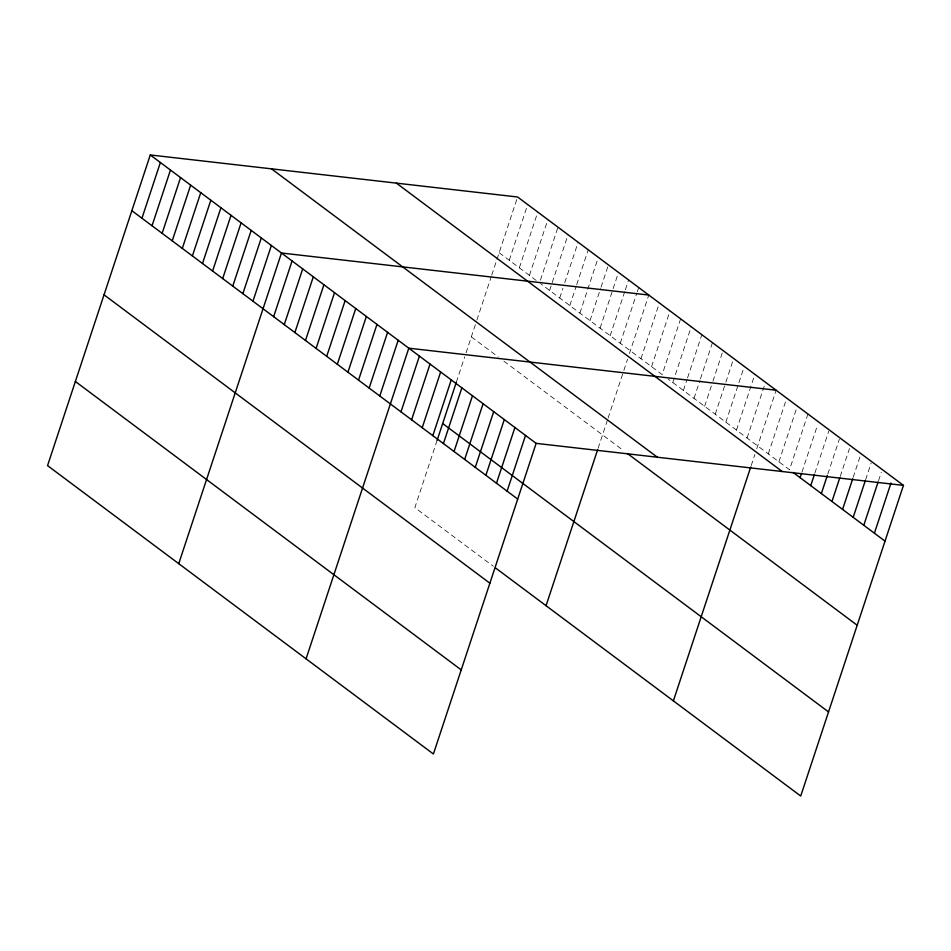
<?xml version="1.0" encoding="UTF-8"?>
<svg xmlns="http://www.w3.org/2000/svg" width="951" height="951" viewBox="0 0 951 951"><rect width="100%" height="100%" fill="white"/><g stroke="black" fill="none" stroke-linecap="round" stroke-linejoin="round"><path stroke-width="0.71" stroke-dasharray="4.75 3.57" d="M437.115 440.349L414.862 507.644L493.343 566.309M456.349 382.183L464.73 356.851M466.049 352.845L475.512 324.232M476.903 320.023L491.275 276.563M491.738 275.16L517.594 197M509.249 260.277L527.686 204.536M519.341 267.813L537.779 212.085M529.434 275.362L547.871 219.622M540.453 280.117L557.964 227.17M549.619 290.447L568.056 234.707M559.711 297.984L562.933 288.236M564.775 282.661L578.149 242.255M569.804 305.533L576.258 286.025M576.71 284.634L588.241 249.792M579.896 313.069L598.322 257.341M589.989 320.618L600.58 288.569M601.044 287.178L608.414 264.877M600.081 328.154L618.507 272.426M610.173 335.703L624.914 291.113M625.378 289.722L628.599 279.963M620.266 343.24L636.849 293.086M637.313 291.684L638.692 287.511M598.12 448.242L607.63 419.486M608.093 418.083L623.392 371.817M623.856 370.415L627.565 359.193M629.419 353.594L648.784 295.048M640.962 358.717L659.4 302.977M651.578 366.646L670.003 310.918M680.619 318.847L662.181 374.575L540.644 283.743M672.797 382.516L691.234 326.775M683.412 390.445L687.097 379.294M687.549 377.904L701.838 334.704M694.016 398.374L700.007 380.257M700.471 378.867L712.454 342.633M704.632 406.303L712.465 382.611M712.929 381.22L723.057 350.562M715.235 414.232L725.375 383.574M725.839 382.183L733.673 358.503M725.851 422.161L744.288 366.432M736.466 430.102L754.892 374.361M747.07 438.031L765.507 382.29M751.195 465.586L754.904 454.376M756.758 448.765L776.123 390.219M768.301 453.889L786.727 398.148M778.905 461.817L797.342 406.089M807.946 414.018L789.52 469.746L668.077 378.985M801.966 472.112L817.646 424.728M814.888 473.075L828.713 431.267M827.798 474.038L839.329 439.207M840.256 476.392L849.469 448.527M853.178 477.354L860.084 456.456M865.624 479.72L871.152 462.994M878.546 480.683L881.304 472.314M499.156 252.728L536.162 280.39M471.339 336.856L498.253 356.97M503.864 361.154L623.749 450.774"/><path stroke-width="1.43" d="M150.282 154.965L47.55 465.61L433.406 754L536.138 443.356L150.282 154.965L517.594 197L903.45 485.39L800.718 796.035L495.59 567.985M141.949 218.243L160.374 162.502M152.041 225.779L170.467 170.051M162.134 233.328L180.559 177.587M172.214 240.865L190.652 185.136M182.307 248.413L200.744 192.673M192.399 255.95L210.837 200.221M202.492 263.498L220.929 207.758M212.584 271.035L231.022 215.306M222.677 278.584L241.114 222.843M232.769 286.12L251.207 230.392M242.862 293.669L261.299 237.928M252.954 301.205L271.38 245.477M178.74 563.658L281.472 253.014L648.784 295.048M273.65 316.683L292.088 260.943M284.266 324.612L302.703 268.883M294.881 332.541L313.307 276.812M305.485 340.482L323.922 284.741M316.101 348.411L334.526 292.67M326.704 356.34L345.142 300.599M337.32 364.269L355.757 308.528M347.935 372.198L366.361 316.469M358.539 380.127L376.976 324.398M369.154 388.067L387.592 332.327M379.77 395.996L398.196 340.256M306.067 658.829L408.811 348.185L776.123 390.219M400.989 411.854L419.415 356.126M411.593 419.783L430.03 364.055M422.208 427.712L440.646 371.984M432.824 435.653L451.25 379.913M437.115 440.349L456.349 382.183M443.428 443.582L461.865 387.842M454.043 451.511L472.481 395.771M464.659 459.44L483.084 403.711M475.262 467.369L493.7 411.64M485.878 475.298L504.303 419.569M496.481 483.239L514.919 427.498M507.097 491.168L525.534 435.427M546.052 605.692L597.68 449.573M673.379 700.863L750.731 466.989M800.124 477.687L801.515 473.503M810.739 485.616L814.425 474.466M821.355 493.545L827.346 475.429M831.959 501.474L839.792 477.782M842.574 509.403L852.714 478.757M853.19 517.332L865.16 481.111M863.793 525.273L878.082 482.074M874.409 533.202L890.992 483.037M536.138 443.356L903.45 485.39M793.051 472.397L885.012 541.131M396.377 183.127L782.233 471.518M271.499 168.826L657.355 457.229M627.291 453.413L857.196 625.247M442.679 423.516L828.535 711.919M131.856 210.694L517.713 499.097M104.028 294.822L489.884 583.213M75.367 381.482L461.223 669.884"/></g></svg>
